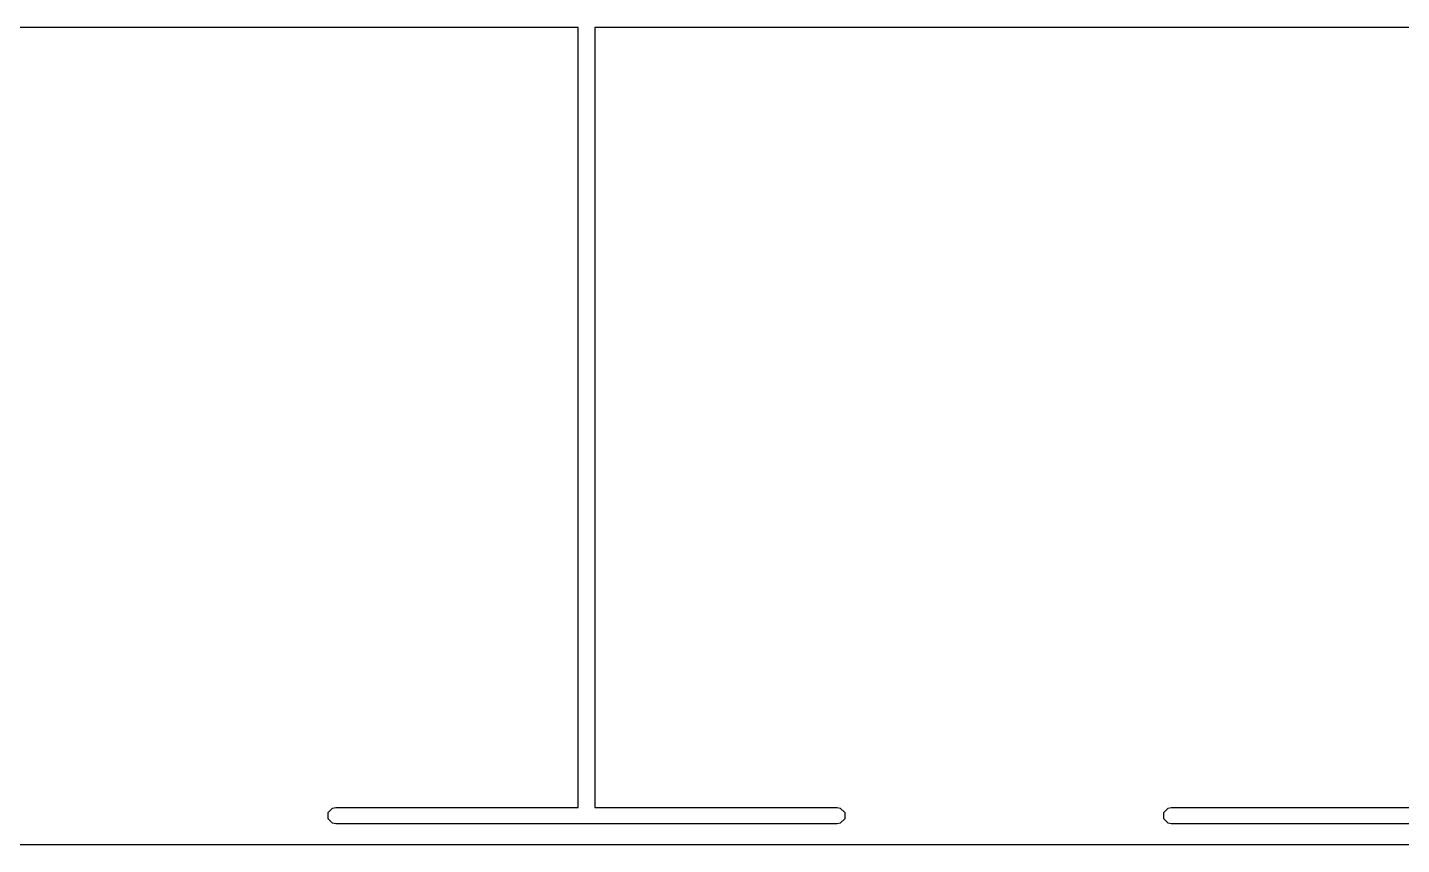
# Model space of a CAD drawing. Header units: millimetres. Extents: x 0 to 98, y 0 to 67.8.
# Drawn here: x 85.42 to 93.78, y 5.58 to 10.54 of the extents above; entities that cross this region are included whole.
import ezdxf

# ---------------------------------------------------------------- set-up
doc = ezdxf.new("R2010")
doc.units = ezdxf.units.MM
doc.layers.add('Edge.Cuts', color=254, linetype='CONTINUOUS', true_color=0xd0d2cd)

msp = doc.modelspace()

# ---------------------------------------------------------------- linework, layer by layer
at = {"layer": 'Edge.Cuts', "linetype": 'CONTINUOUS'}
for p, q in [((88.77, 10.54), (83.79, 10.54)), ((88.77, 5.8), (88.77, 10.54)), ((93.85, 10.54), (88.87, 10.54)), ((88.87, 10.54), (88.87, 5.8)), ((87.249806, 5.769134), (87.276866, 5.796194)), ((87.249806, 5.730866), (87.249806, 5.769134)), ((87.276866, 5.796194), (87.296, 5.8)), ((87.296, 5.8), (88.77, 5.8)), ((88.87, 5.8), (90.344, 5.8)), ((90.344, 5.8), (90.363134, 5.796194)), ((90.363134, 5.796194), (90.390194, 5.769134)), ((90.390194, 5.769134), (90.390194, 5.730866)), ((92.329806, 5.769134), (92.356866, 5.796194)), ((92.329806, 5.730866), (92.329806, 5.769134)), ((92.356866, 5.796194), (92.376, 5.8)), ((92.376, 5.8), (93.85, 5.8)), ((87.276866, 5.703806), (87.249806, 5.730866)), ((87.296, 5.7), (87.276866, 5.703806)), ((90.344, 5.7), (87.296, 5.7)), ((90.363134, 5.703806), (90.344, 5.7)), ((90.390194, 5.730866), (90.363134, 5.703806)), ((92.356866, 5.703806), (92.329806, 5.730866)), ((92.376, 5.7), (92.356866, 5.703806)), ((96.44, 5.7), (92.376, 5.7)), ((73.5, 5.575), (93.82, 5.575))]:
    msp.add_line(p, q, dxfattribs=at)

doc.saveas('drawing.dxf')
